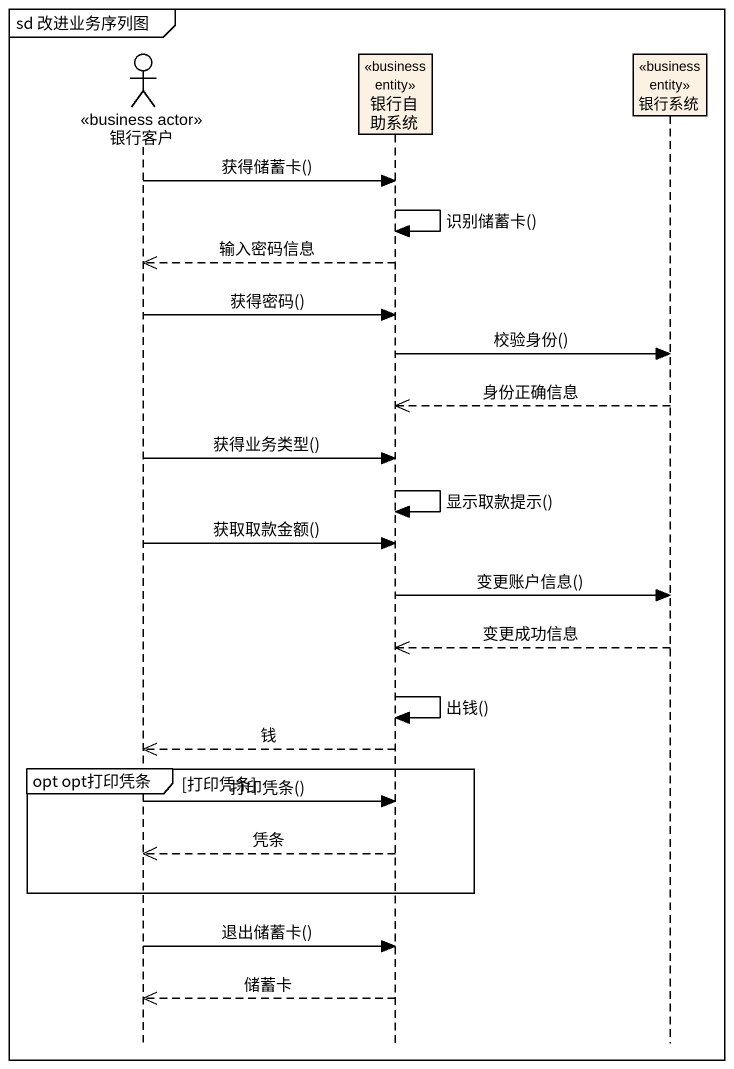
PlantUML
@startuml
mainframe sd 改进业务序列图
hide footbox
actor 银行客户 <<business actor>>
participant 银行自助系统 <<business entity>>
participant 银行系统 <<business entity>>

银行客户 -> 银行自助系统 : 获得储蓄卡()
银行自助系统 -> 银行自助系统 : 识别储蓄卡()
银行自助系统 -->> 银行客户 : 输入密码信息
银行客户 -> 银行自助系统 : 获得密码()
银行自助系统 -> 银行系统 : 校验身份()
银行系统 -->> 银行自助系统 : 身份正确信息
银行客户 -> 银行自助系统 : 获得业务类型()
银行自助系统 -> 银行自助系统 : 显示取款提示()
银行客户 -> 银行自助系统 : 获取取款金额()
银行自助系统 -> 银行系统 : 变更账户信息()
银行系统 -->> 银行自助系统 : 变更成功信息
银行自助系统 -> 银行自助系统 : 出钱()
银行自助系统 -->> 银行客户 : 钱
group opt opt打印凭条 [打印凭条]
  银行客户 -> 银行自助系统 : 打印凭条()
  银行自助系统 -->> 银行客户 : 凭条
end
银行客户 -> 银行自助系统 : 退出储蓄卡()
银行自助系统 -->> 银行客户 : 储蓄卡
@enduml
